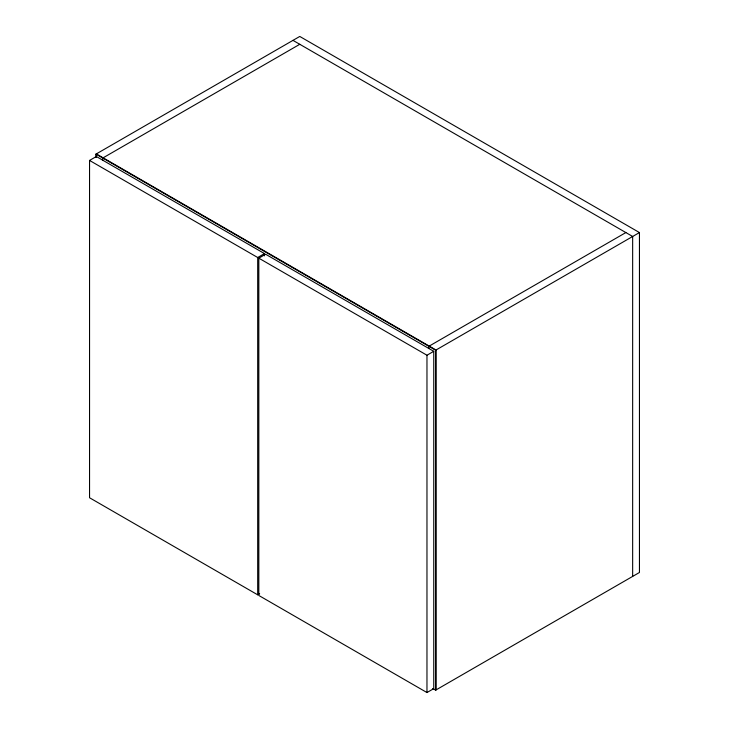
<?xml version="1.0" encoding="UTF-8"?>
<svg xmlns="http://www.w3.org/2000/svg" width="729" height="729" viewBox="0 0 729 729"><rect width="100%" height="100%" fill="white"/><g stroke="black" fill="none" stroke-linecap="round" stroke-linejoin="round"><path stroke-width="1.09" d="M95.964 157.528L95.964 154.12L299.774 36.45L639.451 232.56L639.451 572.484L435.641 690.153L432.734 688.477M259.633 593.698L257.692 594.818L89.549 497.752L89.549 160.435L96.346 156.516L264.481 253.583L264.481 255.861M299.774 44.296L102.762 158.038L102.762 160.307M89.549 160.435L257.692 257.51L264.481 253.583M258.822 258.166L265.62 254.239L433.755 351.314L433.755 688.632L426.966 692.55L258.822 595.475L258.822 258.166L426.966 355.233L433.755 351.314M625.865 232.56L428.852 346.302L428.852 348.58M95.964 154.12L435.641 350.221L639.451 232.56M292.976 40.368L632.654 236.478L632.654 576.411M436.024 689.935L436.024 350.011L96.346 153.901L96.346 157.309M435.641 350.221L435.641 690.153M426.966 355.233L426.966 692.55M257.692 257.51L257.692 594.818"/></g></svg>
